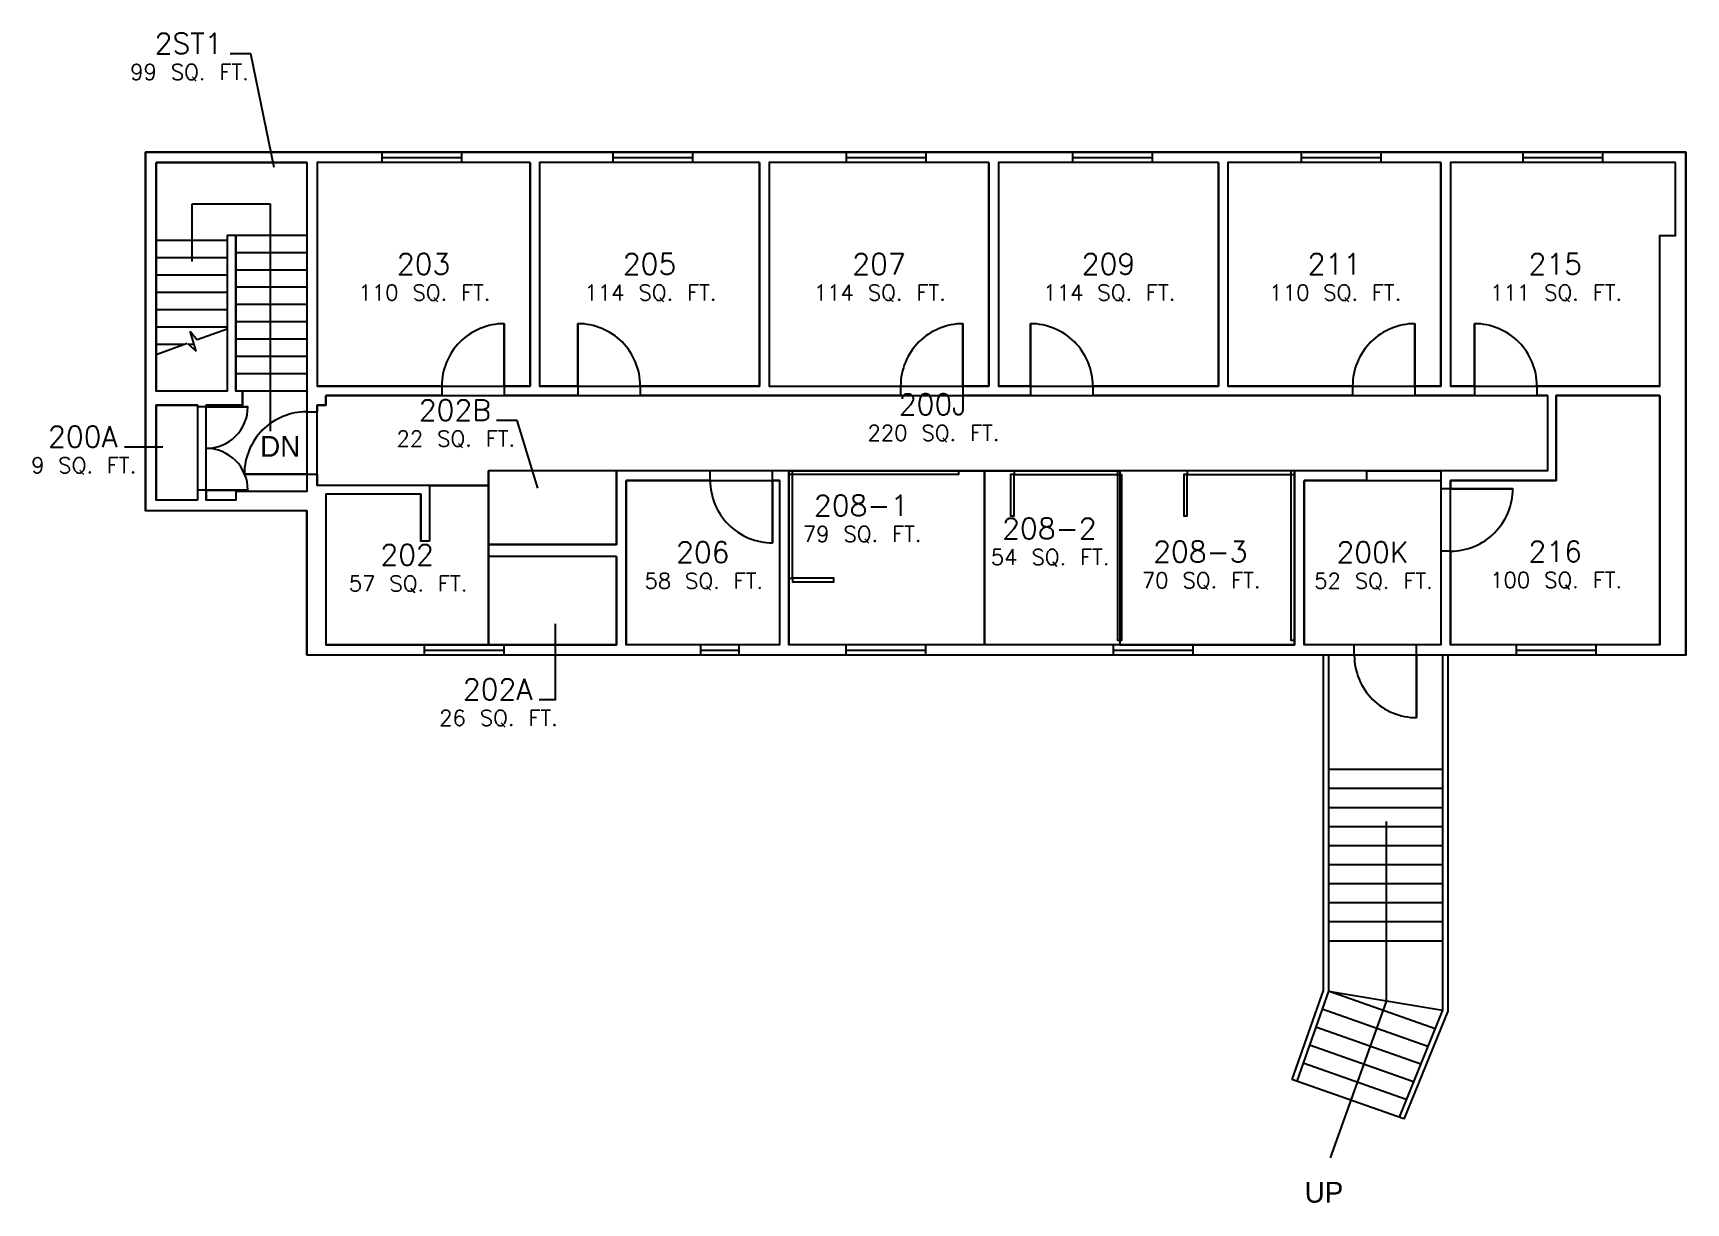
# Model space of a CAD drawing. Header units: inches. Extents: x -158 to 796, y -316 to 359.
import ezdxf
from ezdxf.enums import TextEntityAlignment as Align

# ---------------------------------------------------------------- set-up
doc = ezdxf.new("R2010")
doc.units = ezdxf.units.IN
doc.header["$MEASUREMENT"] = 0
for name, color, linetype in [('A-ANNO-TEXT', 2, 'CONTINUOUS'), ('A-AREA-GSFT', 5, 'CONTINUOUS'), ('A-AREA-PLIN', 1, 'CONTINUOUS'), ('A-AREA-RMNO', 7, 'CONTINUOUS'), ('A-AREA-RMNO @ 96', 7, 'CONTINUOUS'), ('A-AREA-SQFT', 7, 'CONTINUOUS'), ('A-DOOR', 3, 'CONTINUOUS'), ('A-FLOR-IDEN', 3, 'CONTINUOUS'), ('A-FLOR-STRS', 1, 'CONTINUOUS'), ('A-FURN-PNLS', 5, 'CONTINUOUS'), ('A-GLAZ', 5, 'CONTINUOUS'), ('A-WALL-FULL', 8, 'CONTINUOUS')]:
    doc.layers.add(name, color=color, linetype=linetype)
doc.styles.add('Annotative', font='txt.shx')

# ---------------------------------------------------------------- blocks, each defined once
blk = doc.blocks.new('room')
at = {"layer": 'A-AREA-RMNO', "style": 'Annotative'}
blk.add_attdef('ROOM_NUMBER', text='', height=0.125, dxfattribs=at).set_placement((0, 0), align=Align.CENTER)
at = {"layer": 'A-AREA-SQFT', "style": 'Annotative', "flags": 8}
blk.add_attdef('ROOM_AREA', text='', height=0.0938, dxfattribs=at).set_placement((0.0054, -0.1564), align=Align.CENTER)

msp = doc.modelspace()

# ---------------------------------------------------------------- linework, layer by layer
at = {"layer": 'A-ANNO-TEXT'}
for p, q in [((-32.23, 347.33), (-44.23, 347.33)), ((-18.78, 281.66), (-32.23, 347.33)), ((-66.05, 227.43), (-66.05, 260.8)), ((-66.05, 260.8), (-21.18, 260.8)), ((-21.18, 260.8), (-21.18, 129.52)), ((-63.77, 175.61), (-67.25, 187.25)), ((-67.25, 187.25), (-63.19, 182.12)), ((-46, 188.38), (-63.21, 182.15)), ((-68.98, 180.06), (-87, 173.53)), ((-68.87, 180.05), (-63.77, 175.61)), ((121.59, 135.61), (109.59, 135.61)), ((133.47, 96.53), (121.59, 135.61)), ((-83.04, 120.26), (-105.3, 120.26)), ((623.45, -95.89), (623.45, -199.98)), ((623.45, -199.98), (590.95, -290.27))]:
    msp.add_line(p, q, dxfattribs=at)
msp.add_lwpolyline([(143.4, 18.16), (143.4, -25.63), (134.24, -25.63)], dxfattribs=at)
at = {"layer": 'A-AREA-GSFT'}
msp.add_lwpolyline([(0, 0), (0, 83.5), (-93, 83.5), (-93, 290.5), (796.5, 290.5), (796.5, 0)], close=True, dxfattribs=at)
at = {"layer": 'A-AREA-PLIN'}
for points in [[(-87, 284.5), (0, 284.5), (0, 94.5), (-41, 94.5), (-41, 89.5), (-58, 89.5), (-58, 144.5), (-37, 144.5), (-37, 152.5), (-41, 152.5), (-41, 242.5), (-46, 242.5), (-46, 152.5), (-87, 152.5)], [(129, 284.5), (6, 284.5), (6, 155.5), (129, 155.5)], [(261.5, 284.5), (134.5, 284.5), (134.5, 155.5), (261.5, 155.5)], [(394, 284.5), (267, 284.5), (267, 155.5), (394, 155.5)], [(526.5, 284.5), (399.5, 284.5), (399.5, 155.5), (526.5, 155.5)], [(655, 284.5), (532, 284.5), (532, 155.5), (655, 155.5)], [(790.5, 284.5), (660.5, 284.5), (660.5, 155.5), (781.5, 155.5), (781.5, 242.5), (790.5, 242.5)], [(-63, 89.5), (-87, 89.5), (-87, 144.5), (-63, 144.5)], [(11, 150), (716.5, 150), (716.5, 106.5), (105, 106.5), (105, 98), (6, 98), (6, 144.5), (11, 144.5)], [(781.5, 150), (781.5, 6), (660.5, 6), (660.5, 101), (721.5, 101), (721.5, 150)], [(179, 106.5), (105, 106.5), (105, 64), (179, 64)], [(278.5, 106.5), (391.5, 106.5), (391.5, 6), (278.5, 6)], [(391.5, 106.5), (469.5, 106.5), (469.5, 6), (391.5, 6)], [(570.5, 106.5), (469.5, 106.5), (469.5, 6), (570.5, 6)], [(71, 66), (66, 66), (66, 93), (11, 93), (11, 6), (105, 6), (105, 57), (105, 64), (105, 98), (71, 98)], [(184.5, 101), (273, 101), (273, 6), (184.5, 6)], [(576, 101), (655, 101), (655, 6), (576, 6)], [(179, 57), (105, 57), (105, 6), (179, 6)]]:
    msp.add_lwpolyline(points, close=True, dxfattribs=at)
at = {"layer": 'A-DOOR'}
for points in [[(114, 191.5, 0.414214), (78, 155.5)], [(192.65, 155.5, 0.414214), (156.65, 191.5)], [(379, 191.5, 0.414214), (343, 155.5)], [(453.96, 155.5, 0.414214), (417.96, 191.5)], [(640, 191.5, 0.414214), (604, 155.5)], [(710.42, 155.5, 0.414214), (674.42, 191.5)], [(-58, 119.46, 0.414214), (-34, 143.46)], [(0, 140.66, 0.414214), (-36, 104.66)], [(-34, 95.46, 0.414214), (-58, 119.46)], [(233, 101, 0.414214), (269, 65)], [(660.5, 60.15, 0.414214), (696.5, 96.15)], [(604.99, 0, 0.414214), (640.99, -36)]]:
    msp.add_lwpolyline(points, format="xyb", dxfattribs=at)
for points in [[(114, 155.5), (114, 191.5), (114, 191.5), (114, 155.5)], [(156.65, 155.5), (156.65, 191.5), (156.65, 191.5), (156.65, 155.5)], [(379, 155.5), (379, 191.5), (379, 191.5), (379, 155.5)], [(417.96, 155.5), (417.96, 191.5), (417.96, 191.5), (417.96, 155.5)], [(640, 155.5), (640, 191.5), (640, 191.5), (640, 155.5)], [(674.42, 155.5), (674.42, 191.5), (674.42, 191.5), (674.42, 155.5)], [(-58, 143.46), (-34, 143.46), (-34, 143.46), (-58, 143.46)], [(-58, 95.46), (-34, 95.46), (-34, 95.46), (-58, 95.46)], [(0, 104.66), (-36, 104.66), (-36, 104.66), (0, 104.66)], [(269, 101), (269, 65), (269, 65), (269, 101)], [(660.5, 96.15), (696.5, 96.15), (696.5, 96.15), (660.5, 96.15)], [(640.99, 0), (640.99, -36), (640.99, -36), (640.99, 0)]]:
    msp.add_lwpolyline(points, close=True, dxfattribs=at)
at = {"layer": 'A-FLOR-IDEN'}
for p, q in [((179, 106.5), (105, 106.5)), ((105, 64), (105, 106.5)), ((570.5, 106.5), (278.5, 106.5)), ((612, 106.5), (655, 106.5)), ((71, 98), (105, 98)), ((105, 57), (105, 6))]:
    msp.add_line(p, q, dxfattribs=at)
at = {"layer": 'A-FLOR-STRS'}
for p, q in [((-46, 239.5), (-87, 239.5)), ((0, 242.5), (-41, 242.5)), ((-46, 229.5), (-87, 229.5)), ((0, 232.5), (-41, 232.5)), ((0, 222.5), (-41, 222.5)), ((-46, 219.5), (-87, 219.5)), ((0, 212.5), (-41, 212.5)), ((-46, 209.5), (-87, 209.5)), ((0, 202.5), (-41, 202.5)), ((-46, 199.5), (-87, 199.5)), ((0, 192.5), (-41, 192.5)), ((-46, 189.5), (-87, 189.5)), ((0, 182.5), (-41, 182.5)), ((-70.52, 179.5), (-87, 179.5)), ((-64.94, 179.5), (-68.24, 179.5)), ((0, 172.5), (-41, 172.5)), ((0, 162.5), (-41, 162.5)), ((0, 152.5), (-37, 152.5)), ((655.99, -66), (589.99, -66)), ((655.99, -77), (589.99, -77)), ((655.99, -88), (589.99, -88)), ((655.99, -99), (589.99, -99)), ((655.99, -110), (589.99, -110)), ((655.99, -121), (589.99, -121)), ((655.99, -132), (589.99, -132)), ((655.99, -143), (589.99, -143)), ((655.99, -154), (589.99, -154)), ((655.99, -165), (589.99, -165)), ((589.99, -194), (655.99, -205)), ((651.62, -215.72), (589.99, -194)), ((647.47, -225.91), (586.34, -204.37)), ((643.31, -236.11), (582.68, -214.75)), ((639.15, -246.31), (579.03, -225.12)), ((634.99, -256.51), (575.37, -235.5)), ((633.67, -267.7), (568.89, -244.88))]:
    msp.add_line(p, q, dxfattribs=at)
at = {"layer": 'A-FURN-PNLS'}
for points in [[(280.5, 104.5), (280.5, 106.5), (376.5, 106.5), (376.5, 104.5), (280.5, 104.5)], [(468.5, 106.5), (408.5, 106.5), (408.5, 104.5), (468.5, 104.5), (468.5, 106.5)], [(568.5, 106.5), (508.5, 106.5), (508.5, 104.5), (568.5, 104.5), (568.5, 106.5)], [(278.5, 104.5), (278.5, 44.5), (280.5, 44.5), (280.5, 104.5), (278.5, 104.5)], [(408.5, 104.5), (406.5, 104.5), (406.5, 80.5), (408.5, 80.5), (408.5, 104.5)], [(468.5, 104.5), (470.5, 104.5), (470.5, 8.5), (468.5, 8.5), (468.5, 104.5)], [(508.5, 104.5), (506.5, 104.5), (506.5, 80.5), (508.5, 80.5), (508.5, 104.5)], [(568.5, 104.5), (570.5, 104.5), (570.5, 8.5), (568.5, 8.5), (568.5, 104.5)], [(280.5, 44.5), (280.5, 42.5), (304.5, 42.5), (304.5, 44.5), (280.5, 44.5)]]:
    msp.add_lwpolyline(points, dxfattribs=at)
at = {"layer": 'A-GLAZ'}
for p, q in [((43.66, 287.5), (89.66, 287.5)), ((177.05, 287.5), (223.05, 287.5)), ((311.78, 287.5), (357.78, 287.5)), ((442.47, 287.5), (488.47, 287.5)), ((574.51, 287.5), (620.51, 287.5)), ((702.5, 287.5), (748.5, 287.5)), ((67.88, 3), (113.88, 3)), ((227.5, 3), (249.5, 3)), ((311.35, 3), (357.35, 3)), ((465.68, 3), (511.68, 3)), ((698.5, 3), (744.5, 3))]:
    msp.add_line(p, q, dxfattribs=at)
at = {"layer": 'A-WALL-FULL'}
for p, q in [((796.5, 290.5), (-93, 290.5)), ((-93, 290.5), (-93, 83.5)), ((43.66, 284.5), (43.66, 290.5)), ((89.66, 284.5), (89.66, 290.5)), ((177.05, 284.5), (177.05, 290.5)), ((223.05, 284.5), (223.05, 290.5)), ((311.78, 284.5), (311.78, 290.5)), ((357.78, 284.5), (357.78, 290.5)), ((442.47, 284.5), (442.47, 290.5)), ((488.47, 284.5), (488.47, 290.5)), ((574.51, 284.5), (574.51, 290.5)), ((620.51, 284.5), (620.51, 290.5)), ((702.5, 284.5), (702.5, 290.5)), ((748.5, 284.5), (748.5, 290.5)), ((796.5, 0), (796.5, 290.5)), ((-87, 284.5), (-87, 152.5)), ((0, 284.5), (-87, 284.5)), ((0, 284.5), (0, 140.66)), ((6, 284.5), (6, 155.5)), ((129, 284.5), (6, 284.5)), ((129, 284.5), (129, 155.5)), ((134.5, 284.5), (134.5, 155.5)), ((261.5, 284.5), (134.5, 284.5)), ((261.5, 284.5), (261.5, 155.5)), ((267, 284.5), (267, 155.5)), ((394, 284.5), (267, 284.5)), ((394, 284.5), (394, 155.5)), ((399.5, 284.5), (399.5, 155.5)), ((526.5, 284.5), (399.5, 284.5)), ((526.5, 284.5), (526.5, 155.5)), ((532, 284.5), (532, 155.5)), ((655, 284.5), (532, 284.5)), ((655, 284.5), (655, 155.5)), ((790.5, 284.5), (660.5, 284.5)), ((660.5, 284.5), (660.5, 155.5)), ((790.5, 242.5), (790.5, 284.5)), ((-46, 242.5), (-46, 152.5)), ((-41, 242.5), (-46, 242.5)), ((-41, 242.5), (-41, 152.5)), ((781.5, 242.5), (790.5, 242.5)), ((781.5, 155.5), (781.5, 242.5)), ((78, 155.5), (6, 155.5)), ((78, 155.5), (78, 150)), ((129, 155.5), (114, 155.5)), ((114, 155.5), (114, 150)), ((156.65, 155.5), (134.5, 155.5)), ((156.65, 155.5), (156.65, 150)), ((261.5, 155.5), (192.65, 155.5)), ((192.65, 155.5), (192.65, 150)), ((394, 155.5), (379, 155.5)), ((379, 155.5), (379, 150)), ((417.96, 155.5), (399.5, 155.5)), ((417.96, 155.5), (417.96, 150)), ((604, 155.5), (532, 155.5)), ((604, 155.5), (604, 150)), ((640, 155.5), (640, 150)), ((655, 155.5), (640, 155.5)), ((674.42, 155.5), (660.5, 155.5)), ((674.42, 155.5), (674.42, 150)), ((781.5, 155.5), (710.42, 155.5)), ((710.42, 155.5), (710.42, 150)), ((-46, 152.5), (-87, 152.5)), ((-87, 144.5), (-87, 89.5)), ((-63, 144.5), (-87, 144.5)), ((-63, 144.5), (-63, 143.46)), ((-58, 143.46), (-63, 143.46)), ((-37, 144.5), (-58, 144.5)), ((-58, 144.5), (-58, 143.46)), ((-37, 152.5), (-41, 152.5)), ((-37, 152.5), (-37, 144.5)), ((11, 144.5), (6, 144.5)), ((6, 144.5), (6, 140.66)), ((11, 150), (11, 144.5)), ((78, 150), (11, 150)), ((156.65, 150), (114, 150)), ((343, 150), (192.65, 150)), ((417.96, 150), (379, 150)), ((604, 150), (453.96, 150)), ((674.42, 150), (640, 150)), ((716.5, 150), (710.42, 150)), ((716.5, 150), (716.5, 106.5)), ((781.5, 150), (721.5, 150)), ((721.5, 150), (721.5, 101)), ((781.5, 6), (781.5, 150)), ((0, 140.66), (6, 140.66)), ((233, 106.5), (179, 106.5)), ((179, 106.5), (179, 64)), ((233, 101), (233, 106.5)), ((278.5, 106.5), (269, 106.5)), ((269, 101), (269, 106.5)), ((278.5, 106.5), (278.5, 6)), ((570.5, 106.5), (570.5, 6)), ((612, 106.5), (570.5, 106.5)), ((612, 106.5), (612, 101)), ((655, 106.5), (655, 96.15)), ((716.5, 106.5), (655, 106.5)), ((-58, 95.46), (-63, 95.46)), ((-63, 95.46), (-63, 89.5)), ((-58, 95.46), (-58, 89.5)), ((0, 104.66), (6, 104.66)), ((0, 104.66), (0, 94.5)), ((6, 104.66), (6, 98)), ((71, 98), (6, 98)), ((71, 98), (71, 66)), ((184.5, 101), (184.5, 6)), ((233, 101), (184.5, 101)), ((273, 101), (269, 101)), ((273, 101), (273, 6)), ((576, 101), (576, 6)), ((612, 101), (576, 101)), ((660.5, 96.15), (655, 96.15)), ((721.5, 101), (660.5, 101)), ((660.5, 101), (660.5, 96.15)), ((-63, 89.5), (-87, 89.5)), ((-41, 89.5), (-58, 89.5)), ((0, 94.5), (-41, 94.5)), ((-41, 94.5), (-41, 89.5)), ((11, 93), (11, 6)), ((66, 93), (11, 93)), ((66, 93), (66, 66)), ((0, 83.5), (-93, 83.5)), ((0, 83.5), (0, 0)), ((71, 66), (66, 66)), ((105, 64), (105, 57)), ((179, 64), (105, 64)), ((655, 60.15), (655, 6)), ((660.5, 60.15), (660.5, 6)), ((179, 57), (105, 57)), ((179, 57), (179, 6)), ((604.99, 0), (0, 0)), ((179, 6), (11, 6)), ((67.88, 6), (67.88, 0)), ((113.88, 6), (113.88, 0)), ((273, 6), (184.5, 6)), ((227.5, 6), (227.5, 0)), ((249.5, 6), (249.5, 0)), ((570.5, 6), (278.5, 6)), ((311.35, 6), (311.35, 0)), ((357.35, 6), (357.35, 0)), ((465.68, 6), (465.68, 0)), ((511.68, 6), (511.68, 0)), ((604.99, 6), (576, 6)), ((604.99, 0), (604.99, 6)), ((655, 6), (640.99, 6)), ((640.99, 0), (640.99, 6)), ((781.5, 6), (660.5, 6)), ((698.5, 6), (698.5, 0)), ((744.5, 6), (744.5, 0)), ((586.99, 0), (586.99, -193.49)), ((589.99, 0), (589.99, -194)), ((796.5, 0), (640.99, 0)), ((655.99, 0), (655.99, -205)), ((658.99, 0), (658.99, -205.59)), ((586.99, -193.49), (568.89, -244.88)), ((589.99, -194), (571.72, -245.87)), ((655.99, -205), (630.83, -266.7)), ((658.99, -205.59), (633.61, -267.84))]:
    msp.add_line(p, q, dxfattribs=at)
for points in [[(267, 155.5), (343, 155.5), (343, 150)], [(526.5, 155.5), (453.96, 155.5), (453.96, 150)], [(660.5, 60.15), (655, 60.15)]]:
    msp.add_lwpolyline(points, dxfattribs=at)

# ---------------------------------------------------------------- block references
at = {"layer": 'A-AREA-RMNO @ 96', "xscale": 96, "yscale": 96, "zscale": 96}
for p, values in [((-68.23, 347.33), {'ROOM_NUMBER': '2ST1', 'ROOM_AREA': '99 SQ. FT.'}), ((67.5, 220), {'ROOM_NUMBER': '203', 'ROOM_AREA': '110 SQ. FT.'}), ((198, 220), {'ROOM_NUMBER': '205', 'ROOM_AREA': '114 SQ. FT.'}), ((330.5, 220), {'ROOM_NUMBER': '207', 'ROOM_AREA': '114 SQ. FT.'}), ((463, 220), {'ROOM_NUMBER': '209', 'ROOM_AREA': '114 SQ. FT.'}), ((593.5, 220), {'ROOM_NUMBER': '211', 'ROOM_AREA': '110 SQ. FT.'}), ((721, 220), {'ROOM_NUMBER': '215', 'ROOM_AREA': '111 SQ. FT.'}), ((85.59, 135.61), {'ROOM_NUMBER': '202B', 'ROOM_AREA': '22 SQ. FT.'}), ((361.49, 138.93), {'ROOM_NUMBER': '200J', 'ROOM_AREA': '220 SQ. FT.'}), ((-129.3, 120.26), {'ROOM_NUMBER': '200A', 'ROOM_AREA': '9 SQ. FT.'}), ((320.2, 80.56), {'ROOM_NUMBER': '208-1', 'ROOM_AREA': '79 SQ. FT.'}), ((428.89, 67.24), {'ROOM_NUMBER': '208-2', 'ROOM_AREA': '54 SQ. FT.'}), ((58, 52), {'ROOM_NUMBER': '202', 'ROOM_AREA': '57 SQ. FT.'}), ((228.75, 53.5), {'ROOM_NUMBER': '206', 'ROOM_AREA': '58 SQ. FT.'}), ((516.08, 53.83), {'ROOM_NUMBER': '208-3', 'ROOM_AREA': '70 SQ. FT.'}), ((615.5, 53.5), {'ROOM_NUMBER': '200K', 'ROOM_AREA': '52 SQ. FT.'}), ((721, 53.97), {'ROOM_NUMBER': '216', 'ROOM_AREA': '100 SQ. FT.'}), ((110.24, -25.63), {'ROOM_NUMBER': '202A', 'ROOM_AREA': '26 SQ. FT.'})]:
    msp.add_blockref('room', p, dxfattribs=at).add_auto_attribs(values)

# ---------------------------------------------------------------- texts
at = {"layer": 'A-ANNO-TEXT'}
for s, p in [('DN', (-26.87, 114.68)), ('UP', (576.33, -316.07))]:
    msp.add_text(s, height=12, dxfattribs=at).set_placement(p)

doc.saveas('drawing.dxf')
